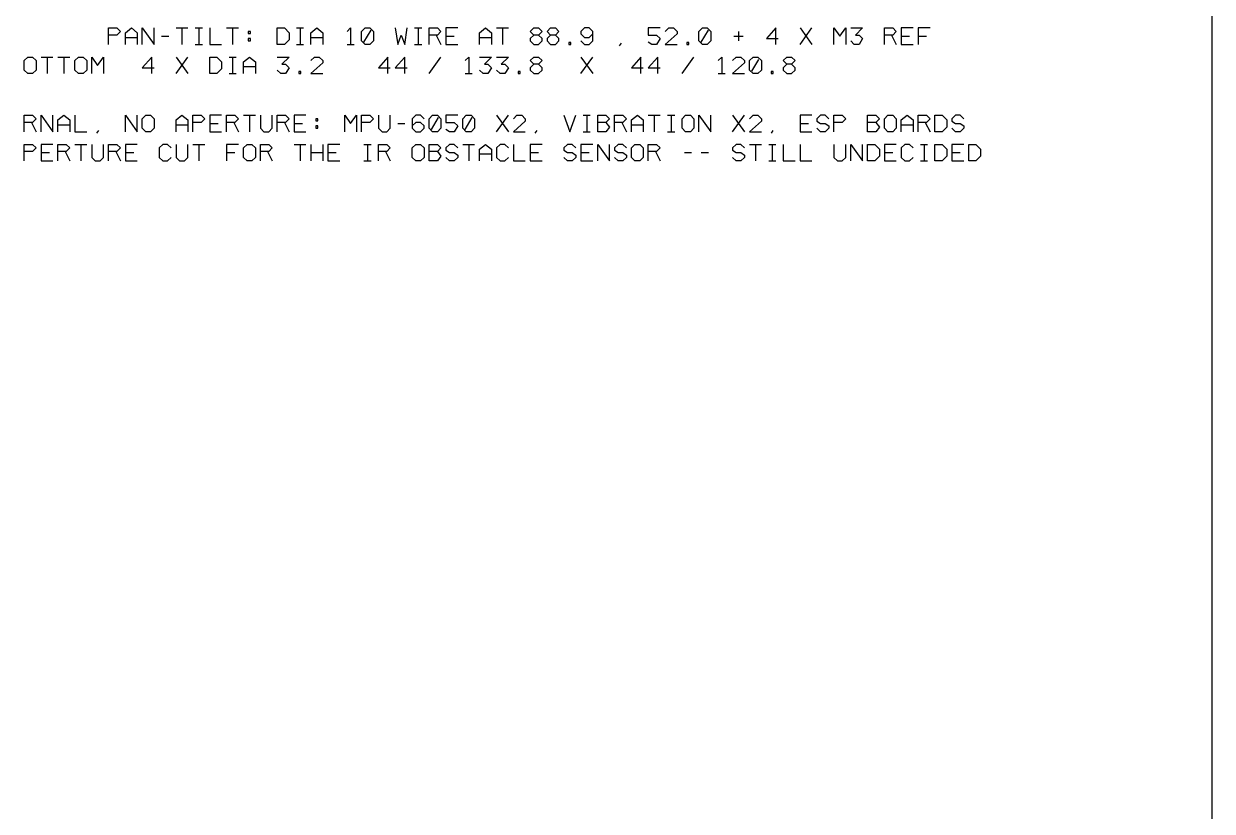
# Model space of a CAD drawing. Extents: x 0 to 610, y 0 to 915.
# Drawn here: x 324.1 to 610, y 383.6 to 573 of the extents above; entities that cross this region are included whole.
import ezdxf

# ---------------------------------------------------------------- set-up
doc = ezdxf.new("R2010")
doc.units = 0
doc.layers.add('NOTES', color=8, linetype='Continuous')

msp = doc.modelspace()

# ---------------------------------------------------------------- linework, layer by layer
at = {"layer": 'NOTES', "color": 8}
msp.add_lwpolyline([(0, 0), (610, 0), (610, 915), (0, 915)], close=True, dxfattribs=at)
for points in [[(344.51, 568), (344.51, 572), (346.51, 572), (347.37, 571.14), (346.51, 570.29), (344.51, 570.29)], [(348.57, 568), (348.57, 570.86), (350, 572), (351.43, 570.86), (351.43, 568)], [(352.63, 568), (352.63, 572), (355.49, 568), (355.49, 572)], [(360.74, 572), (363.6, 572)], [(362.17, 572), (362.17, 568)], [(365.37, 572), (367.09, 572)], [(366.23, 572), (366.23, 568)], [(368.86, 572), (368.86, 568), (371.71, 568)], [(372.91, 572), (375.77, 572)], [(374.34, 572), (374.34, 568)], [(385.09, 568), (385.09, 572), (386.8, 572), (387.94, 570.86), (387.94, 569.14), (386.8, 568), (385.09, 568)], [(389.71, 572), (391.43, 572)], [(390.57, 572), (390.57, 568)], [(393.2, 568), (393.2, 570.86), (394.63, 572), (396.06, 570.86), (396.06, 568)], [(401.89, 571.14), (402.74, 572), (402.74, 568)], [(406.23, 572), (407.37, 572), (408.23, 571.14), (408.23, 568.86), (407.37, 568), (406.23, 568), (405.37, 568.86), (405.37, 571.14), (406.23, 572)], [(413.49, 572), (414.06, 568), (414.91, 570.29), (415.77, 568), (416.34, 572)], [(418.11, 572), (419.83, 572)], [(418.97, 572), (418.97, 568)], [(421.6, 568), (421.6, 572), (423.6, 572), (424.46, 571.14), (423.6, 570.29), (421.6, 570.29)], [(428.51, 572), (425.66, 572), (425.66, 568), (428.51, 568)], [(433.77, 568), (433.77, 570.86), (435.2, 572), (436.63, 570.86), (436.63, 568)], [(437.83, 572), (440.69, 572)], [(439.26, 572), (439.26, 568)], [(446.8, 570.29), (445.94, 571.14), (446.8, 572), (447.94, 572), (448.8, 571.14), (447.94, 570.29), (446.8, 570.29), (445.94, 569.43), (445.94, 568.86), (446.8, 568), (447.94, 568), (448.8, 568.86), (448.8, 569.43), (447.94, 570.29)], [(450.86, 570.29), (450, 571.14), (450.86, 572), (452, 572), (452.86, 571.14), (452, 570.29), (450.86, 570.29), (450, 569.43), (450, 568.86), (450.86, 568), (452, 568), (452.86, 568.86), (452.86, 569.43), (452, 570.29)], [(458.11, 568.86), (458.97, 568), (460.11, 568), (460.97, 568.86), (460.97, 571.14), (460.11, 572), (458.97, 572), (458.11, 571.14), (458.11, 570.57), (458.97, 569.71), (460.11, 569.71), (460.97, 570.57)], [(477.2, 572), (474.34, 572), (474.34, 570.29), (476.34, 570.29), (477.2, 569.43), (476.34, 568), (475.2, 568), (474.34, 568.57)], [(478.4, 571.14), (479.26, 572), (480.4, 572), (481.26, 571.14), (481.26, 570.57), (478.4, 568), (481.26, 568)], [(487.37, 572), (488.51, 572), (489.37, 571.14), (489.37, 568.86), (488.51, 568), (487.37, 568), (486.51, 568.86), (486.51, 571.14), (487.37, 572)], [(505.03, 568), (505.03, 572), (502.74, 569.43), (505.6, 569.43)], [(510.86, 572), (513.71, 568)], [(510.86, 568), (513.71, 572)], [(518.97, 568), (518.97, 572), (520.4, 570), (521.83, 572), (521.83, 568)], [(523.03, 572), (525.89, 572), (524.17, 570.29), (525.03, 570.29), (525.89, 569.43), (525.03, 568), (523.89, 568), (523.03, 568.86)], [(531.14, 568), (531.14, 572), (533.14, 572), (534, 571.14), (533.14, 570.29), (531.14, 570.29)], [(538.06, 572), (535.2, 572), (535.2, 568), (538.06, 568)], [(542.11, 572), (539.26, 572), (539.26, 568)], [(348.57, 569.71), (351.43, 569.71)], [(357.26, 570), (358.97, 570)], [(378.11, 570.63), (378.63, 570.63), (378.63, 571.14), (378.11, 571.14), (378.11, 570.63)], [(378.11, 568.91), (378.63, 568.91), (378.63, 569.43), (378.11, 569.43), (378.11, 568.91)], [(393.2, 569.71), (396.06, 569.71)], [(405.94, 568.57), (407.66, 571.43)], [(423.31, 570.29), (424.46, 568)], [(425.66, 570), (427.66, 570)], [(433.77, 569.71), (436.63, 569.71)], [(487.09, 568.57), (488.8, 571.43)], [(494.91, 570), (497.2, 570)], [(496.06, 571.14), (496.06, 568.86)], [(532.86, 570.29), (534, 568)], [(535.2, 570), (537.2, 570)], [(539.26, 570), (541.26, 570)], [(365.37, 568), (367.09, 568)], [(389.71, 568), (391.43, 568)], [(401.89, 568), (403.6, 568)], [(418.11, 568), (419.83, 568)], [(455.2, 568), (455.71, 568), (455.71, 568.51), (455.2, 568.51), (455.2, 568)], [(467.83, 568.34), (467.37, 567.66)], [(483.6, 568), (484.11, 568), (484.11, 568.51), (483.6, 568.51), (483.6, 568)], [(325.09, 565), (326.23, 565), (327.09, 564.14), (327.09, 561.86), (326.23, 561), (325.09, 561), (324.23, 561.86), (324.23, 564.14), (325.09, 565)], [(328.29, 565), (331.14, 565)], [(329.71, 565), (329.71, 561)], [(332.34, 565), (335.2, 565)], [(333.77, 565), (333.77, 561)], [(337.26, 565), (338.4, 565), (339.26, 564.14), (339.26, 561.86), (338.4, 561), (337.26, 561), (336.4, 561.86), (336.4, 564.14), (337.26, 565)], [(340.46, 561), (340.46, 565), (341.89, 563), (343.31, 565), (343.31, 561)], [(354.91, 561), (354.91, 565), (352.63, 562.43), (355.49, 562.43)], [(360.74, 565), (363.6, 561)], [(360.74, 561), (363.6, 565)], [(368.86, 561), (368.86, 565), (370.57, 565), (371.71, 563.86), (371.71, 562.14), (370.57, 561), (368.86, 561)], [(373.49, 565), (375.2, 565)], [(374.34, 565), (374.34, 561)], [(376.97, 561), (376.97, 563.86), (378.4, 565), (379.83, 563.86), (379.83, 561)], [(385.09, 565), (387.94, 565), (386.23, 563.29), (387.09, 563.29), (387.94, 562.43), (387.09, 561), (385.94, 561), (385.09, 561.86)], [(393.2, 564.14), (394.06, 565), (395.2, 565), (396.06, 564.14), (396.06, 563.57), (393.2, 561), (396.06, 561)], [(411.71, 561), (411.71, 565), (409.43, 562.43), (412.29, 562.43)], [(415.77, 561), (415.77, 565), (413.49, 562.43), (416.34, 562.43)], [(421.6, 561), (424.46, 565)], [(430.29, 564.14), (431.14, 565), (431.14, 561)], [(433.77, 565), (436.63, 565), (434.91, 563.29), (435.77, 563.29), (436.63, 562.43), (435.77, 561), (434.63, 561), (433.77, 561.86)], [(437.83, 565), (440.69, 565), (438.97, 563.29), (439.83, 563.29), (440.69, 562.43), (439.83, 561), (438.69, 561), (437.83, 561.86)], [(446.8, 563.29), (445.94, 564.14), (446.8, 565), (447.94, 565), (448.8, 564.14), (447.94, 563.29), (446.8, 563.29), (445.94, 562.43), (445.94, 561.86), (446.8, 561), (447.94, 561), (448.8, 561.86), (448.8, 562.43), (447.94, 563.29)], [(458.11, 565), (460.97, 561)], [(458.11, 561), (460.97, 565)], [(472.57, 561), (472.57, 565), (470.29, 562.43), (473.14, 562.43)], [(476.63, 561), (476.63, 565), (474.34, 562.43), (477.2, 562.43)], [(482.46, 561), (485.31, 565)], [(491.14, 564.14), (492, 565), (492, 561)], [(494.63, 564.14), (495.49, 565), (496.63, 565), (497.49, 564.14), (497.49, 563.57), (494.63, 561), (497.49, 561)], [(499.54, 565), (500.69, 565), (501.54, 564.14), (501.54, 561.86), (500.69, 561), (499.54, 561), (498.69, 561.86), (498.69, 564.14), (499.54, 565)], [(499.26, 561.57), (500.97, 564.43)], [(507.66, 563.29), (506.8, 564.14), (507.66, 565), (508.8, 565), (509.66, 564.14), (508.8, 563.29), (507.66, 563.29), (506.8, 562.43), (506.8, 561.86), (507.66, 561), (508.8, 561), (509.66, 561.86), (509.66, 562.43), (508.8, 563.29)], [(373.49, 561), (375.2, 561)], [(376.97, 562.71), (379.83, 562.71)], [(390.29, 561), (390.8, 561), (390.8, 561.51), (390.29, 561.51), (390.29, 561)], [(430.29, 561), (432, 561)], [(443.03, 561), (443.54, 561), (443.54, 561.51), (443.03, 561.51), (443.03, 561)], [(491.14, 561), (492.86, 561)], [(503.89, 561), (504.4, 561), (504.4, 561.51), (503.89, 561.51), (503.89, 561)], [(324.23, 547), (324.23, 551), (326.23, 551), (327.09, 550.14), (326.23, 549.29), (324.23, 549.29)], [(325.94, 549.29), (327.09, 547)], [(328.29, 547), (328.29, 551), (331.14, 547), (331.14, 551)], [(332.34, 547), (332.34, 549.86), (333.77, 551), (335.2, 549.86), (335.2, 547)], [(336.4, 551), (336.4, 547), (339.26, 547)], [(348.57, 547), (348.57, 551), (351.43, 547), (351.43, 551)], [(353.49, 551), (354.63, 551), (355.49, 550.14), (355.49, 547.86), (354.63, 547), (353.49, 547), (352.63, 547.86), (352.63, 550.14), (353.49, 551)], [(360.74, 547), (360.74, 549.86), (362.17, 551), (363.6, 549.86), (363.6, 547)], [(364.8, 547), (364.8, 551), (366.8, 551), (367.66, 550.14), (366.8, 549.29), (364.8, 549.29)], [(371.71, 551), (368.86, 551), (368.86, 547), (371.71, 547)], [(368.86, 549), (370.86, 549)], [(372.91, 547), (372.91, 551), (374.91, 551), (375.77, 550.14), (374.91, 549.29), (372.91, 549.29)], [(374.63, 549.29), (375.77, 547)], [(376.97, 551), (379.83, 551)], [(378.4, 551), (378.4, 547)], [(381.03, 551), (381.03, 547.86), (381.89, 547), (383.03, 547), (383.89, 547.86), (383.89, 551)], [(385.09, 547), (385.09, 551), (387.09, 551), (387.94, 550.14), (387.09, 549.29), (385.09, 549.29)], [(386.8, 549.29), (387.94, 547)], [(392, 551), (389.14, 551), (389.14, 547), (392, 547)], [(389.14, 549), (391.14, 549)], [(394.34, 549.63), (394.86, 549.63), (394.86, 550.14), (394.34, 550.14), (394.34, 549.63)], [(401.31, 547), (401.31, 551), (402.74, 549), (404.17, 551), (404.17, 547)], [(405.37, 547), (405.37, 551), (407.37, 551), (408.23, 550.14), (407.37, 549.29), (405.37, 549.29)], [(409.43, 551), (409.43, 547.86), (410.29, 547), (411.43, 547), (412.29, 547.86), (412.29, 551)], [(414.06, 549), (415.77, 549)], [(420.4, 550.14), (419.54, 551), (418.4, 551), (417.54, 550.14), (417.54, 547.86), (418.4, 547), (419.54, 547), (420.4, 547.86), (420.4, 548.43), (419.54, 549.29), (418.4, 549.29), (417.54, 548.43)], [(422.46, 551), (423.6, 551), (424.46, 550.14), (424.46, 547.86), (423.6, 547), (422.46, 547), (421.6, 547.86), (421.6, 550.14), (422.46, 551)], [(422.17, 547.57), (423.89, 550.43)], [(428.51, 551), (425.66, 551), (425.66, 549.29), (427.66, 549.29), (428.51, 548.43), (427.66, 547), (426.51, 547), (425.66, 547.57)], [(430.57, 551), (431.71, 551), (432.57, 550.14), (432.57, 547.86), (431.71, 547), (430.57, 547), (429.71, 547.86), (429.71, 550.14), (430.57, 551)], [(430.29, 547.57), (432, 550.43)], [(437.83, 551), (440.69, 547)], [(437.83, 547), (440.69, 551)], [(441.89, 550.14), (442.74, 551), (443.89, 551), (444.74, 550.14), (444.74, 549.57), (441.89, 547), (444.74, 547)], [(454.06, 551), (455.49, 547), (456.91, 551)], [(458.69, 551), (460.4, 551)], [(459.54, 551), (459.54, 547)], [(462.17, 547), (462.17, 551), (464.17, 551), (465.03, 550.14), (464.17, 549.29), (462.17, 549.29)], [(464.17, 549.29), (465.03, 548.14), (464.17, 547), (462.17, 547)], [(466.23, 547), (466.23, 551), (468.23, 551), (469.09, 550.14), (468.23, 549.29), (466.23, 549.29)], [(467.94, 549.29), (469.09, 547)], [(470.29, 547), (470.29, 549.86), (471.71, 551), (473.14, 549.86), (473.14, 547)], [(474.34, 551), (477.2, 551)], [(475.77, 551), (475.77, 547)], [(478.97, 551), (480.69, 551)], [(479.83, 551), (479.83, 547)], [(483.31, 551), (484.46, 551), (485.31, 550.14), (485.31, 547.86), (484.46, 547), (483.31, 547), (482.46, 547.86), (482.46, 550.14), (483.31, 551)], [(486.51, 547), (486.51, 551), (489.37, 547), (489.37, 551)], [(494.63, 551), (497.49, 547)], [(494.63, 547), (497.49, 551)], [(498.69, 550.14), (499.54, 551), (500.69, 551), (501.54, 550.14), (501.54, 549.57), (498.69, 547), (501.54, 547)], [(513.71, 551), (510.86, 551), (510.86, 547), (513.71, 547)], [(510.86, 549), (512.86, 549)], [(517.77, 550.14), (516.91, 551), (515.77, 551), (514.91, 550.14), (514.91, 549.57), (515.77, 549), (516.91, 549), (517.77, 548.43), (517.77, 547.86), (516.91, 547), (515.77, 547), (514.91, 547.86)], [(518.97, 547), (518.97, 551), (520.97, 551), (521.83, 550.14), (520.97, 549.29), (518.97, 549.29)], [(527.09, 547), (527.09, 551), (529.09, 551), (529.94, 550.14), (529.09, 549.29), (527.09, 549.29)], [(529.09, 549.29), (529.94, 548.14), (529.09, 547), (527.09, 547)], [(532, 551), (533.14, 551), (534, 550.14), (534, 547.86), (533.14, 547), (532, 547), (531.14, 547.86), (531.14, 550.14), (532, 551)], [(535.2, 547), (535.2, 549.86), (536.63, 551), (538.06, 549.86), (538.06, 547)], [(539.26, 547), (539.26, 551), (541.26, 551), (542.11, 550.14), (541.26, 549.29), (539.26, 549.29)], [(540.97, 549.29), (542.11, 547)], [(543.31, 547), (543.31, 551), (545.03, 551), (546.17, 549.86), (546.17, 548.14), (545.03, 547), (543.31, 547)], [(550.23, 550.14), (549.37, 551), (548.23, 551), (547.37, 550.14), (547.37, 549.57), (548.23, 549), (549.37, 549), (550.23, 548.43), (550.23, 547.86), (549.37, 547), (548.23, 547), (547.37, 547.86)], [(332.34, 548.71), (335.2, 548.71)], [(342.06, 547.34), (341.6, 546.66)], [(360.74, 548.71), (363.6, 548.71)], [(394.34, 547.91), (394.86, 547.91), (394.86, 548.43), (394.34, 548.43), (394.34, 547.91)], [(447.54, 547.34), (447.09, 546.66)], [(458.69, 547), (460.4, 547)], [(470.29, 548.71), (473.14, 548.71)], [(478.97, 547), (480.69, 547)], [(504.34, 547.34), (503.89, 546.66)], [(535.2, 548.71), (538.06, 548.71)], [(324.23, 540), (324.23, 544), (326.23, 544), (327.09, 543.14), (326.23, 542.29), (324.23, 542.29)], [(331.14, 544), (328.29, 544), (328.29, 540), (331.14, 540)], [(332.34, 540), (332.34, 544), (334.34, 544), (335.2, 543.14), (334.34, 542.29), (332.34, 542.29)], [(336.4, 544), (339.26, 544)], [(337.83, 544), (337.83, 540)], [(340.46, 544), (340.46, 540.86), (341.31, 540), (342.46, 540), (343.31, 540.86), (343.31, 544)], [(344.51, 540), (344.51, 544), (346.51, 544), (347.37, 543.14), (346.51, 542.29), (344.51, 542.29)], [(351.43, 544), (348.57, 544), (348.57, 540), (351.43, 540)], [(359.54, 543.14), (358.69, 544), (357.54, 544), (356.69, 543.14), (356.69, 540.86), (357.54, 540), (358.69, 540), (359.54, 540.86)], [(360.74, 544), (360.74, 540.86), (361.6, 540), (362.74, 540), (363.6, 540.86), (363.6, 544)], [(364.8, 544), (367.66, 544)], [(366.23, 544), (366.23, 540)], [(375.77, 544), (372.91, 544), (372.91, 540)], [(377.83, 544), (378.97, 544), (379.83, 543.14), (379.83, 540.86), (378.97, 540), (377.83, 540), (376.97, 540.86), (376.97, 543.14), (377.83, 544)], [(381.03, 540), (381.03, 544), (383.03, 544), (383.89, 543.14), (383.03, 542.29), (381.03, 542.29)], [(389.14, 544), (392, 544)], [(390.57, 544), (390.57, 540)], [(393.2, 544), (393.2, 540)], [(396.06, 544), (396.06, 540)], [(400.11, 544), (397.26, 544), (397.26, 540), (400.11, 540)], [(405.94, 544), (407.66, 544)], [(406.8, 544), (406.8, 540)], [(409.43, 540), (409.43, 544), (411.43, 544), (412.29, 543.14), (411.43, 542.29), (409.43, 542.29)], [(418.4, 544), (419.54, 544), (420.4, 543.14), (420.4, 540.86), (419.54, 540), (418.4, 540), (417.54, 540.86), (417.54, 543.14), (418.4, 544)], [(421.6, 540), (421.6, 544), (423.6, 544), (424.46, 543.14), (423.6, 542.29), (421.6, 542.29)], [(428.51, 543.14), (427.66, 544), (426.51, 544), (425.66, 543.14), (425.66, 542.57), (426.51, 542), (427.66, 542), (428.51, 541.43), (428.51, 540.86), (427.66, 540), (426.51, 540), (425.66, 540.86)], [(429.71, 544), (432.57, 544)], [(431.14, 544), (431.14, 540)], [(433.77, 540), (433.77, 542.86), (435.2, 544), (436.63, 542.86), (436.63, 540)], [(440.69, 543.14), (439.83, 544), (438.69, 544), (437.83, 543.14), (437.83, 540.86), (438.69, 540), (439.83, 540), (440.69, 540.86)], [(441.89, 544), (441.89, 540), (444.74, 540)], [(448.8, 544), (445.94, 544), (445.94, 540), (448.8, 540)], [(456.91, 543.14), (456.06, 544), (454.91, 544), (454.06, 543.14), (454.06, 542.57), (454.91, 542), (456.06, 542), (456.91, 541.43), (456.91, 540.86), (456.06, 540), (454.91, 540), (454.06, 540.86)], [(460.97, 544), (458.11, 544), (458.11, 540), (460.97, 540)], [(462.17, 540), (462.17, 544), (465.03, 540), (465.03, 544)], [(469.09, 543.14), (468.23, 544), (467.09, 544), (466.23, 543.14), (466.23, 542.57), (467.09, 542), (468.23, 542), (469.09, 541.43), (469.09, 540.86), (468.23, 540), (467.09, 540), (466.23, 540.86)], [(471.14, 544), (472.29, 544), (473.14, 543.14), (473.14, 540.86), (472.29, 540), (471.14, 540), (470.29, 540.86), (470.29, 543.14), (471.14, 544)], [(474.34, 540), (474.34, 544), (476.34, 544), (477.2, 543.14), (476.34, 542.29), (474.34, 542.29)], [(497.49, 543.14), (496.63, 544), (495.49, 544), (494.63, 543.14), (494.63, 542.57), (495.49, 542), (496.63, 542), (497.49, 541.43), (497.49, 540.86), (496.63, 540), (495.49, 540), (494.63, 540.86)], [(498.69, 544), (501.54, 544)], [(500.11, 544), (500.11, 540)], [(503.31, 544), (505.03, 544)], [(504.17, 544), (504.17, 540)], [(506.8, 544), (506.8, 540), (509.66, 540)], [(510.86, 544), (510.86, 540), (513.71, 540)], [(518.97, 544), (518.97, 540.86), (519.83, 540), (520.97, 540), (521.83, 540.86), (521.83, 544)], [(523.03, 540), (523.03, 544), (525.89, 540), (525.89, 544)], [(527.09, 540), (527.09, 544), (528.8, 544), (529.94, 542.86), (529.94, 541.14), (528.8, 540), (527.09, 540)], [(534, 544), (531.14, 544), (531.14, 540), (534, 540)], [(538.06, 543.14), (537.2, 544), (536.06, 544), (535.2, 543.14), (535.2, 540.86), (536.06, 540), (537.2, 540), (538.06, 540.86)], [(539.83, 544), (541.54, 544)], [(540.69, 544), (540.69, 540)], [(543.31, 540), (543.31, 544), (545.03, 544), (546.17, 542.86), (546.17, 541.14), (545.03, 540), (543.31, 540)], [(550.23, 544), (547.37, 544), (547.37, 540), (550.23, 540)], [(551.43, 540), (551.43, 544), (553.14, 544), (554.29, 542.86), (554.29, 541.14), (553.14, 540), (551.43, 540)], [(328.29, 542), (330.29, 542)], [(334.06, 542.29), (335.2, 540)], [(346.23, 542.29), (347.37, 540)], [(348.57, 542), (350.57, 542)], [(372.91, 542), (374.91, 542)], [(382.74, 542.29), (383.89, 540)], [(393.2, 542), (396.06, 542)], [(397.26, 542), (399.26, 542)], [(411.14, 542.29), (412.29, 540)], [(423.6, 542.29), (424.46, 541.14), (423.6, 540), (421.6, 540)], [(433.77, 541.71), (436.63, 541.71)], [(445.94, 542), (447.94, 542)], [(458.11, 542), (460.11, 542)], [(476.06, 542.29), (477.2, 540)], [(483.03, 542), (484.74, 542)], [(487.09, 542), (488.8, 542)], [(531.14, 542), (533.14, 542)], [(547.37, 542), (549.37, 542)], [(405.94, 540), (407.66, 540)], [(503.31, 540), (505.03, 540)], [(539.83, 540), (541.54, 540)]]:
    msp.add_lwpolyline(points, dxfattribs=at)

doc.saveas('drawing.dxf')
